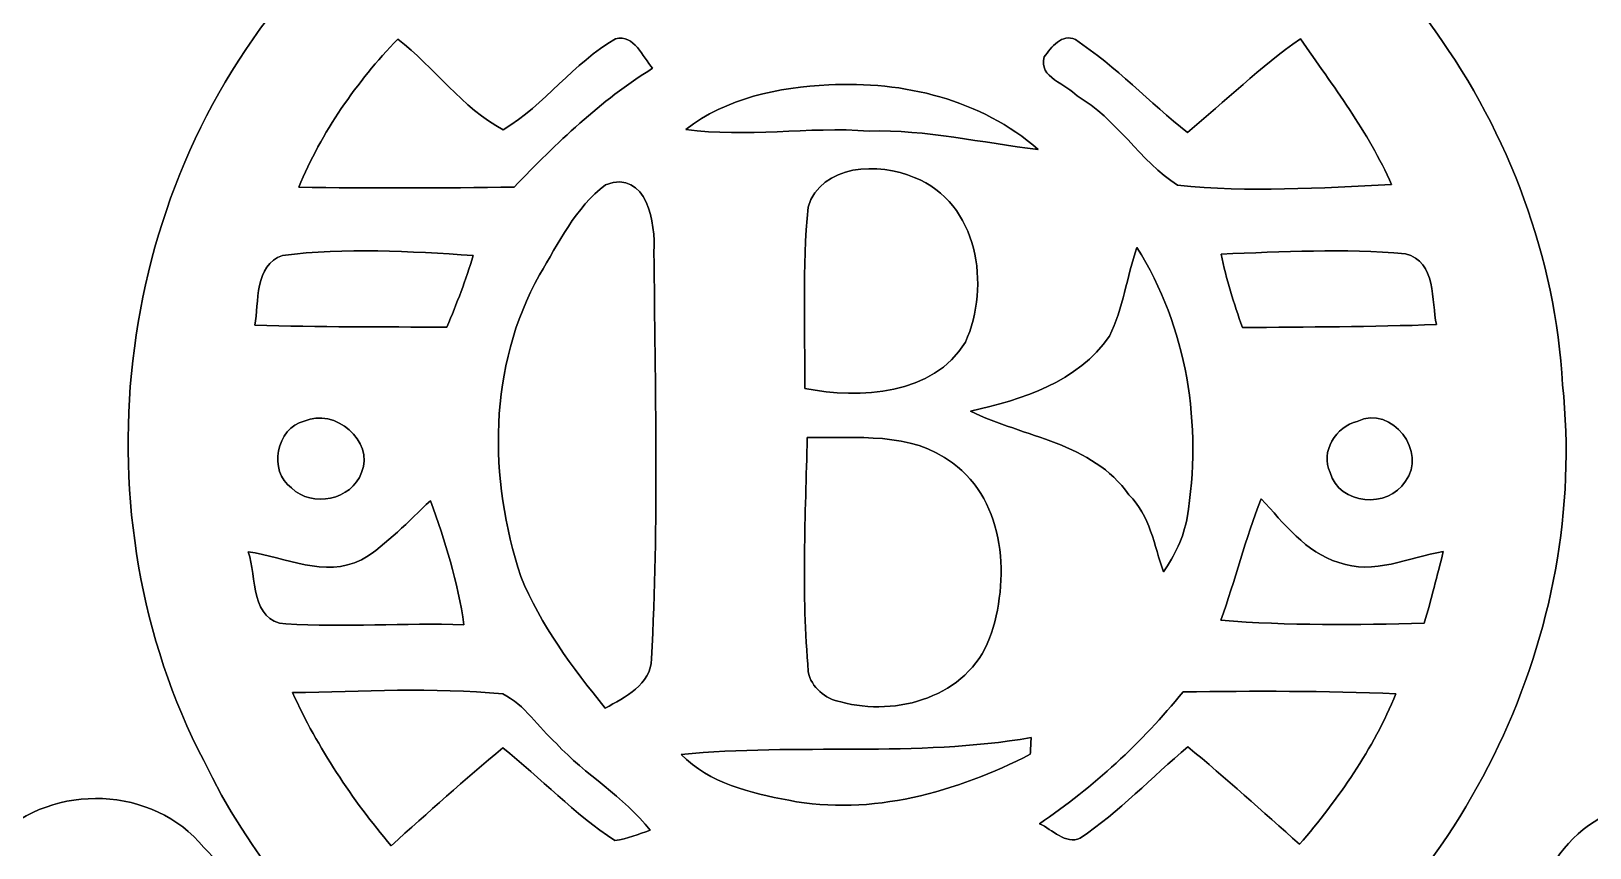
# Model space of a CAD drawing. Header units: centimetres. Extents: x -16.8 to 16.8, y -16.7 to 16.7.
# Drawn here: x -2.41 to 7.09, y 5.09 to 10.08 of the extents above; entities that cross this region are included whole.
import ezdxf

# ---------------------------------------------------------------- set-up
doc = ezdxf.new("R2010")
doc.units = ezdxf.units.CM
doc.header["$MEASUREMENT"] = 0
doc.layers.add('Layer 1', color=7, linetype='Continuous')

msp = doc.modelspace()

# ---------------------------------------------------------------- linework, layer by layer
at = {"layer": 'Layer 1', "color": 7}
for points, knots in [([(-16.77458, 16.66875), (-16.77458, 16.66875), (16.77458, 16.66875), (16.77458, 16.66875), (16.77458, 16.66875), (16.77458, 16.66875), (16.77458, -16.66875), (16.77458, -16.66875), (16.77458, -16.66875), (16.77458, -16.66875), (-16.77458, -16.66875), (-16.77458, -16.66875), (-16.77458, -16.66875), (-16.77458, -16.66875), (-16.77458, 16.66875), (-16.77458, 16.66875), (-16.77458, 16.66875), (-16.77458, 16.66875), (-16.77458, 16.66875), (-16.77458, 16.66875)], [0, 0, 0, 0, 0.1666667, 0.1666667, 0.1666667, 0.1666667, 0.3333333, 0.3333333, 0.3333333, 0.3333333, 0.5, 0.5, 0.5, 0.5, 0.6666667, 0.6666667, 0.6666667, 0.6666667, 1, 1, 1, 1]), ([(1.74484, 13.88286), (1.59702, 13.60699), (1.70603, 13.28208), (1.80693, 13.00833), (1.80693, 13.00833), (1.52682, 12.69294), (1.67464, 12.24315), (1.63689, 11.86286), (1.63689, 11.86286), (1.40864, 11.77008), (1.1684, 11.71222), (0.94051, 11.61909), (0.94051, 11.61909), (0.25753, 11.3538), (-0.34854, 10.90436), (-0.81456, 10.34027), (-0.81456, 10.34027), (-1.91841, 9.06639), (-2.13184, 7.1187), (-1.35819, 5.62681), (-1.35819, 5.62681), (-0.80751, 4.49016), (0.27517, 3.63149), (1.50178, 3.33657), (1.50178, 3.33657), (2.71992, 3.02754), (4.06964, 3.27978), (5.09482, 4.0072), (5.09482, 4.0072), (6.33518, 4.86481), (7.08977, 6.40927), (6.9275, 7.9188), (6.9275, 7.9188), (6.84142, 9.47879), (5.79296, 10.91248), (4.37374, 11.53971), (4.37374, 11.53971), (4.08799, 11.68188), (3.7719, 11.74362), (3.47768, 11.86392), (3.47768, 11.86392), (3.48721, 12.22446), (3.55706, 12.60757), (3.39831, 12.94659), (3.39831, 12.94659), (3.31717, 13.1191), (3.45369, 13.30325), (3.45299, 13.47999), (3.45299, 13.47999), (3.5112, 13.96718), (3.04941, 14.45366), (2.5594, 14.40744), (2.5594, 14.40744), (2.21439, 14.41203), (1.87678, 14.2053), (1.74484, 13.88286), (1.74484, 13.88286), (1.74484, 13.88286), (1.74484, 13.88286), (1.74484, 13.88286)], [0, 0, 0, 0, 0.0625, 0.0625, 0.0625, 0.0625, 0.125, 0.125, 0.125, 0.125, 0.1875, 0.1875, 0.1875, 0.1875, 0.25, 0.25, 0.25, 0.25, 0.3125, 0.3125, 0.3125, 0.3125, 0.375, 0.375, 0.375, 0.375, 0.4375, 0.4375, 0.4375, 0.4375, 0.5, 0.5, 0.5, 0.5, 0.5625, 0.5625, 0.5625, 0.5625, 0.625, 0.625, 0.625, 0.625, 0.6875, 0.6875, 0.6875, 0.6875, 0.75, 0.75, 0.75, 0.75, 0.8125, 0.8125, 0.8125, 0.8125, 0.875, 0.875, 0.875, 0.875, 1, 1, 1, 1]), ([(0.46884, 9.47526), (0.72214, 9.62695), (0.89676, 9.88201), (1.15323, 10.03018), (1.15323, 10.03018), (1.26859, 10.05699), (1.31692, 9.91941), (1.37901, 9.84956), (1.37901, 9.84956), (1.06257, 9.65271), (0.79234, 9.39377), (0.53587, 9.12566), (0.53587, 9.12566), (0.09772, 9.11825), (-0.34043, 9.11754), (-0.77858, 9.12424), (-0.77858, 9.12424), (-0.63994, 9.46115), (-0.42616, 9.76595), (-0.17463, 10.02806), (-0.17463, 10.02806), (0.04939, 9.85732), (0.21696, 9.60614), (0.46884, 9.47526)], [0, 0, 0, 0, 0.1428571, 0.1428571, 0.1428571, 0.1428571, 0.2857143, 0.2857143, 0.2857143, 0.2857143, 0.4285714, 0.4285714, 0.4285714, 0.4285714, 0.5714286, 0.5714286, 0.5714286, 0.5714286, 0.7142857, 0.7142857, 0.7142857, 0.7142857, 1, 1, 1, 1]), ([(3.76767, 9.91905), (3.80788, 9.97761), (3.87703, 10.06546), (3.95711, 10.02453), (3.95711, 10.02453), (4.20476, 9.86049), (4.40831, 9.64106), (4.6415, 9.45797), (4.6415, 9.45797), (4.86939, 9.65024), (5.08494, 9.85802), (5.32906, 10.03018), (5.32906, 10.03018), (5.52732, 9.74302), (5.74287, 9.46115), (5.88539, 9.14047), (5.88539, 9.14047), (5.45112, 9.12036), (5.01332, 9.09179), (4.58047, 9.13589), (4.58047, 9.13589), (4.3494, 9.2837), (4.20934, 9.54405), (3.96699, 9.68093), (3.96699, 9.68093), (3.90842, 9.75113), (3.72639, 9.79382), (3.76767, 9.91905)], [0, 0, 0, 0, 0.125, 0.125, 0.125, 0.125, 0.25, 0.25, 0.25, 0.25, 0.375, 0.375, 0.375, 0.375, 0.5, 0.5, 0.5, 0.5, 0.625, 0.625, 0.625, 0.625, 0.75, 0.75, 0.75, 0.75, 1, 1, 1, 1]), ([(1.58115, 9.47737), (1.82809, 9.66787), (2.14701, 9.73384), (2.45286, 9.74831), (2.45286, 9.74831), (2.90407, 9.77371), (3.38526, 9.65941), (3.72992, 9.3539), (3.72992, 9.3539), (3.38667, 9.39518), (3.04765, 9.47632), (2.69946, 9.46714), (2.69946, 9.46714), (2.32692, 9.49501), (1.95121, 9.42516), (1.58115, 9.47737)], [0, 0, 0, 0, 0.2, 0.2, 0.2, 0.2, 0.4, 0.4, 0.4, 0.4, 0.6, 0.6, 0.6, 0.6, 1, 1, 1, 1]), ([(1.09291, 9.13906), (1.34655, 9.23678), (1.39771, 8.8967), (1.38748, 8.73125), (1.38748, 8.73125), (1.39488, 7.90399), (1.4164, 7.07461), (1.37301, 6.2484), (1.37301, 6.2484), (1.36772, 6.08824), (1.21073, 6.01486), (1.09044, 5.94713), (1.09044, 5.94713), (0.89041, 6.19478), (0.69497, 6.45336), (0.57573, 6.75076), (0.57573, 6.75076), (0.37712, 7.34624), (0.37712, 8.03204), (0.68968, 8.58943), (0.68968, 8.58943), (0.80398, 8.78381), (0.90946, 9.00042), (1.09291, 9.13906)], [0, 0, 0, 0, 0.1428571, 0.1428571, 0.1428571, 0.1428571, 0.2857143, 0.2857143, 0.2857143, 0.2857143, 0.4285714, 0.4285714, 0.4285714, 0.4285714, 0.5714286, 0.5714286, 0.5714286, 0.5714286, 0.7142857, 0.7142857, 0.7142857, 0.7142857, 1, 1, 1, 1]), ([(2.32692, 9.00254), (2.40594, 9.26571), (2.7619, 9.27841), (2.97498, 9.18422), (2.97498, 9.18422), (3.36374, 9.03005), (3.44276, 8.52205), (3.28612, 8.17915), (3.28612, 8.17915), (3.09104, 7.8553), (2.64407, 7.83202), (2.30646, 7.89658), (2.30646, 7.89658), (2.31034, 8.26523), (2.29129, 8.63565), (2.32692, 9.00254)], [0, 0, 0, 0, 0.2, 0.2, 0.2, 0.2, 0.4, 0.4, 0.4, 0.4, 0.6, 0.6, 0.6, 0.6, 1, 1, 1, 1]), ([(-0.87701, 8.70797), (-0.49283, 8.75806), (-0.1016, 8.73266), (0.28434, 8.70832), (0.28434, 8.70832), (0.24236, 8.55874), (0.1845, 8.41481), (0.12488, 8.27158), (0.12488, 8.27158), (-0.26564, 8.27193), (-0.65617, 8.27087), (-1.04599, 8.28252), (-1.04599, 8.28252), (-1.02164, 8.41834), (-1.05057, 8.65293), (-0.87701, 8.70797)], [0, 0, 0, 0, 0.2, 0.2, 0.2, 0.2, 0.4, 0.4, 0.4, 0.4, 0.6, 0.6, 0.6, 0.6, 1, 1, 1, 1]), ([(4.16525, 8.21549), (4.24815, 8.38588), (4.27073, 8.5785), (4.33211, 8.757), (4.33211, 8.757), (4.63797, 8.27229), (4.73393, 7.66974), (4.63762, 7.10882), (4.63762, 7.10882), (4.61892, 6.98782), (4.56071, 6.87881), (4.49439, 6.77757), (4.49439, 6.77757), (4.43689, 6.93984), (4.41254, 7.12152), (4.28378, 7.24711), (4.28378, 7.24711), (4.06047, 7.56885), (3.64419, 7.59742), (3.31717, 7.75829), (3.31717, 7.75829), (3.63185, 7.82884), (3.97228, 7.93574), (4.16525, 8.21549)], [0, 0, 0, 0, 0.1428571, 0.1428571, 0.1428571, 0.1428571, 0.2857143, 0.2857143, 0.2857143, 0.2857143, 0.4285714, 0.4285714, 0.4285714, 0.4285714, 0.5714286, 0.5714286, 0.5714286, 0.5714286, 0.7142857, 0.7142857, 0.7142857, 0.7142857, 1, 1, 1, 1]), ([(4.84681, 8.71679), (5.22041, 8.72949), (5.59611, 8.75312), (5.96935, 8.71714), (5.96935, 8.71714), (6.1595, 8.67551), (6.1274, 8.4261), (6.15879, 8.2864), (6.15879, 8.2864), (5.76404, 8.27299), (5.36963, 8.27158), (4.97522, 8.26841), (4.97522, 8.26841), (4.92407, 8.41551), (4.87609, 8.56368), (4.84681, 8.71679)], [0, 0, 0, 0, 0.2, 0.2, 0.2, 0.2, 0.4, 0.4, 0.4, 0.4, 0.6, 0.6, 0.6, 0.6, 1, 1, 1, 1]), ([(5.67619, 7.69585), (5.88857, 7.80062), (6.10517, 7.50323), (5.96935, 7.33072), (5.96935, 7.33072), (5.86599, 7.16209), (5.56366, 7.18608), (5.51074, 7.3847), (5.51074, 7.3847), (5.4483, 7.51205), (5.54637, 7.66445), (5.67619, 7.69585)], [0, 0, 0, 0, 0.25, 0.25, 0.25, 0.25, 0.5, 0.5, 0.5, 0.5, 1, 1, 1, 1]), ([(-0.74507, 7.69726), (-0.55986, 7.78334), (-0.31362, 7.57449), (-0.39582, 7.3847), (-0.39582, 7.3847), (-0.45367, 7.21642), (-0.69744, 7.16703), (-0.82268, 7.29015), (-0.82268, 7.29015), (-0.96591, 7.38928), (-0.91511, 7.65881), (-0.74507, 7.69726)], [0, 0, 0, 0, 0.25, 0.25, 0.25, 0.25, 0.5, 0.5, 0.5, 0.5, 1, 1, 1, 1]), ([(2.32234, 7.59848), (2.62043, 7.58966), (2.9531, 7.6387), (3.20781, 7.44255), (3.20781, 7.44255), (3.53342, 7.20866), (3.56059, 6.72042), (3.43359, 6.37293), (3.43359, 6.37293), (3.29777, 6.01663), (2.86844, 5.89245), (2.52589, 5.98452), (2.52589, 5.98452), (2.43311, 6.00322), (2.34491, 6.07272), (2.32869, 6.16973), (2.32869, 6.16973), (2.28671, 6.64492), (2.31069, 7.12258), (2.32234, 7.59848)], [0, 0, 0, 0, 0.1666667, 0.1666667, 0.1666667, 0.1666667, 0.3333333, 0.3333333, 0.3333333, 0.3333333, 0.5, 0.5, 0.5, 0.5, 0.6666667, 0.6666667, 0.6666667, 0.6666667, 1, 1, 1, 1]), ([(0.02434, 7.21184), (0.11501, 6.96701), (0.19191, 6.71513), (0.2286, 6.45548), (0.2286, 6.45548), (-0.1337, 6.46853), (-0.49636, 6.43925), (-0.85796, 6.46042), (-0.85796, 6.46042), (-1.0735, 6.47453), (-1.03505, 6.74582), (-1.0862, 6.90139), (-1.0862, 6.90139), (-0.85725, 6.86611), (-0.62265, 6.74123), (-0.39511, 6.85094), (-0.39511, 6.85094), (-0.23707, 6.94796), (-0.11042, 7.08625), (0.02434, 7.21184)], [0, 0, 0, 0, 0.1666667, 0.1666667, 0.1666667, 0.1666667, 0.3333333, 0.3333333, 0.3333333, 0.3333333, 0.5, 0.5, 0.5, 0.5, 0.6666667, 0.6666667, 0.6666667, 0.6666667, 1, 1, 1, 1]), ([(5.08988, 7.22277), (5.23099, 7.07566), (5.35764, 6.89645), (5.56331, 6.83542), (5.56331, 6.83542), (5.77532, 6.7564), (5.99017, 6.86682), (6.20007, 6.9021), (6.20007, 6.9021), (6.16444, 6.75605), (6.12634, 6.6107), (6.08471, 6.46606), (6.08471, 6.46606), (5.67161, 6.45195), (5.25533, 6.45125), (4.84364, 6.48264), (4.84364, 6.48264), (4.93183, 6.72747), (4.99286, 6.98112), (5.08988, 7.22277)], [0, 0, 0, 0, 0.1666667, 0.1666667, 0.1666667, 0.1666667, 0.3333333, 0.3333333, 0.3333333, 0.3333333, 0.5, 0.5, 0.5, 0.5, 0.6666667, 0.6666667, 0.6666667, 0.6666667, 1, 1, 1, 1]), ([(-0.81668, 6.04202), (-0.39017, 6.04802), (0.03951, 6.07519), (0.46496, 6.03391), (0.46496, 6.03391), (0.60149, 5.969), (0.68086, 5.82824), (0.79304, 5.73087), (0.79304, 5.73087), (0.96837, 5.53896), (1.20333, 5.40914), (1.36454, 5.20241), (1.36454, 5.20241), (1.29399, 5.17843), (1.22449, 5.14809), (1.1497, 5.14032), (1.1497, 5.14032), (0.90029, 5.30049), (0.6985, 5.52132), (0.46637, 5.70442), (0.46637, 5.70442), (0.23389, 5.5118), (0.00917, 5.31036), (-0.21484, 5.10752), (-0.21484, 5.10752), (-0.45473, 5.3915), (-0.66216, 5.70371), (-0.81668, 6.04202)], [0, 0, 0, 0, 0.125, 0.125, 0.125, 0.125, 0.25, 0.25, 0.25, 0.25, 0.375, 0.375, 0.375, 0.375, 0.5, 0.5, 0.5, 0.5, 0.625, 0.625, 0.625, 0.625, 0.75, 0.75, 0.75, 0.75, 1, 1, 1, 1]), ([(4.61363, 6.04591), (5.04613, 6.0519), (5.47899, 6.05331), (5.91185, 6.03497), (5.91185, 6.03497), (5.77215, 5.6963), (5.5626, 5.39291), (5.32377, 5.11669), (5.32377, 5.11669), (5.09834, 5.31707), (4.87468, 5.51921), (4.64256, 5.71147), (4.64256, 5.71147), (4.42348, 5.52556), (4.22381, 5.31566), (3.98604, 5.15302), (3.98604, 5.15302), (3.89608, 5.11316), (3.81564, 5.207), (3.73874, 5.24192), (3.73874, 5.24192), (4.06788, 5.46559), (4.36245, 5.73687), (4.61363, 6.04591)], [0, 0, 0, 0, 0.1428571, 0.1428571, 0.1428571, 0.1428571, 0.2857143, 0.2857143, 0.2857143, 0.2857143, 0.4285714, 0.4285714, 0.4285714, 0.4285714, 0.5714286, 0.5714286, 0.5714286, 0.5714286, 0.7142857, 0.7142857, 0.7142857, 0.7142857, 1, 1, 1, 1]), ([(1.55363, 5.66455), (2.26307, 5.73476), (2.98203, 5.64515), (3.68723, 5.76756), (3.68723, 5.76756), (3.68582, 5.74216), (3.68335, 5.69172), (3.68229, 5.66632), (3.68229, 5.66632), (3.23321, 5.4356), (2.71463, 5.28708), (2.20909, 5.3848), (2.20909, 5.3848), (1.97661, 5.43031), (1.72579, 5.48852), (1.55363, 5.66455)], [0, 0, 0, 0, 0.2, 0.2, 0.2, 0.2, 0.4, 0.4, 0.4, 0.4, 0.6, 0.6, 0.6, 0.6, 1, 1, 1, 1]), ([(6.86647, 4.98898), (6.63257, 4.69688), (6.72147, 4.29295), (6.85835, 3.97651), (6.85835, 3.97651), (6.79344, 3.89996), (6.69114, 3.83364), (6.68902, 3.72322), (6.68902, 3.72322), (6.6742, 3.42759), (6.68126, 3.13126), (6.68302, 2.83492), (6.68302, 2.83492), (6.06178, 2.65994), (5.44901, 2.419), (4.94171, 2.00907), (4.94171, 2.00907), (4.34552, 1.57198), (3.90031, 0.95709), (3.5874, 0.29281), (3.5874, 0.29281), (3.02719, -0.9585), (3.12385, -2.4765), (3.82905, -3.65019), (3.82905, -3.65019), (4.20441, -4.32012), (4.78966, -4.85528), (5.44865, -5.24016), (5.44865, -5.24016), (6.68232, -5.96265), (8.27793, -5.98946), (9.55357, -5.35623), (9.55357, -5.35623), (10.95657, -4.69159), (11.91154, -3.2191), (12.00714, -1.67605), (12.00714, -1.67605), (12.01667, -1.02694), (11.91436, -0.37006), (11.66283, 0.23072), (11.66283, 0.23072), (11.29065, 1.13559), (10.59004, 1.88913), (9.74161, 2.3682), (9.74161, 2.3682), (9.37189, 2.58445), (8.95526, 2.69134), (8.56086, 2.84903), (8.56086, 2.84903), (8.50265, 3.14889), (8.59084, 3.46393), (8.51888, 3.76343), (8.51888, 3.76343), (8.49101, 3.85763), (8.40705, 3.93347), (8.40317, 4.03296), (8.40317, 4.03296), (8.44726, 4.25626), (8.55768, 4.47851), (8.48572, 4.71064), (8.48572, 4.71064), (8.44268, 4.96923), (8.25147, 5.18936), (8.01758, 5.29872), (8.01758, 5.29872), (7.63235, 5.51568), (7.08872, 5.37492), (6.86647, 4.98898), (6.86647, 4.98898), (6.86647, 4.98898), (6.86647, 4.98898), (6.86647, 4.98898)], [0, 0, 0, 0, 0.0526316, 0.0526316, 0.0526316, 0.0526316, 0.1052632, 0.1052632, 0.1052632, 0.1052632, 0.1578947, 0.1578947, 0.1578947, 0.1578947, 0.2105263, 0.2105263, 0.2105263, 0.2105263, 0.2631579, 0.2631579, 0.2631579, 0.2631579, 0.3157895, 0.3157895, 0.3157895, 0.3157895, 0.3684211, 0.3684211, 0.3684211, 0.3684211, 0.4210526, 0.4210526, 0.4210526, 0.4210526, 0.4736842, 0.4736842, 0.4736842, 0.4736842, 0.5263158, 0.5263158, 0.5263158, 0.5263158, 0.5789474, 0.5789474, 0.5789474, 0.5789474, 0.6315789, 0.6315789, 0.6315789, 0.6315789, 0.6842105, 0.6842105, 0.6842105, 0.6842105, 0.7368421, 0.7368421, 0.7368421, 0.7368421, 0.7894737, 0.7894737, 0.7894737, 0.7894737, 0.8421053, 0.8421053, 0.8421053, 0.8421053, 0.8947368, 0.8947368, 0.8947368, 0.8947368, 1, 1, 1, 1]), ([(-2.61973, 5.15902), (-2.97921, 4.88174), (-2.96228, 4.36139), (-2.77813, 3.98392), (-2.77813, 3.98392), (-2.84127, 3.90454), (-2.92735, 3.82834), (-2.93829, 3.72145), (-2.93829, 3.72145), (-2.95593, 3.42794), (-2.94993, 3.13337), (-2.95099, 2.8388), (-2.95099, 2.8388), (-3.46463, 2.64054), (-4.0132, 2.50331), (-4.46193, 2.16853), (-4.46193, 2.16853), (-5.80672, 1.29858), (-6.59271, -0.36583), (-6.37293, -1.95827), (-6.37293, -1.95827), (-6.20995, -3.6516), (-4.92478, -5.14879), (-3.30094, -5.62645), (-3.30094, -5.62645), (-1.99813, -6.01804), (-0.50588, -5.78414), (0.58455, -4.96041), (0.58455, -4.96041), (1.76459, -4.11445), (2.46909, -2.63243), (2.34597, -1.18075), (2.34597, -1.18075), (2.28212, 0.5274), (1.06292, 2.11949), (-0.5588, 2.64971), (-0.5588, 2.64971), (-0.74718, 2.71216), (-0.93698, 2.77213), (-1.11337, 2.86456), (-1.11337, 2.86456), (-1.14441, 3.23638), (-0.97508, 3.66712), (-1.23931, 3.98498), (-1.23931, 3.98498), (-1.13383, 4.34975), (-1.05339, 4.8073), (-1.35749, 5.09799), (-1.35749, 5.09799), (-1.66652, 5.47335), (-2.27224, 5.49451), (-2.61973, 5.15902), (-2.61973, 5.15902), (-2.61973, 5.15902), (-2.61973, 5.15902), (-2.61973, 5.15902)], [0, 0, 0, 0, 0.0666667, 0.0666667, 0.0666667, 0.0666667, 0.1333333, 0.1333333, 0.1333333, 0.1333333, 0.2, 0.2, 0.2, 0.2, 0.2666667, 0.2666667, 0.2666667, 0.2666667, 0.3333333, 0.3333333, 0.3333333, 0.3333333, 0.4, 0.4, 0.4, 0.4, 0.4666667, 0.4666667, 0.4666667, 0.4666667, 0.5333333, 0.5333333, 0.5333333, 0.5333333, 0.6, 0.6, 0.6, 0.6, 0.6666667, 0.6666667, 0.6666667, 0.6666667, 0.7333333, 0.7333333, 0.7333333, 0.7333333, 0.8, 0.8, 0.8, 0.8, 0.8666667, 0.8666667, 0.8666667, 0.8666667, 1, 1, 1, 1])]:
    msp.add_open_spline(points, degree=3, knots=knots, dxfattribs=at)
at = {"layer": 'Layer 1', "color": 250}
for points, knots in [([(1.74484, 13.88286), (1.87678, 14.2053), (2.21439, 14.41203), (2.5594, 14.40744), (2.5594, 14.40744), (3.04941, 14.45366), (3.5112, 13.96718), (3.45299, 13.47999), (3.45299, 13.47999), (3.45369, 13.30325), (3.31717, 13.1191), (3.39831, 12.94659), (3.39831, 12.94659), (3.55706, 12.60757), (3.48721, 12.22446), (3.47768, 11.86392), (3.47768, 11.86392), (3.7719, 11.74362), (4.08799, 11.68188), (4.37374, 11.53971), (4.37374, 11.53971), (5.79296, 10.91248), (6.84142, 9.47879), (6.9275, 7.9188), (6.9275, 7.9188), (7.08977, 6.40927), (6.33518, 4.86481), (5.09482, 4.0072), (5.09482, 4.0072), (4.06964, 3.27978), (2.71992, 3.02754), (1.50178, 3.33657), (1.50178, 3.33657), (0.27517, 3.63149), (-0.80751, 4.49016), (-1.35819, 5.62681), (-1.35819, 5.62681), (-2.13184, 7.1187), (-1.91841, 9.06639), (-0.81456, 10.34027), (-0.81456, 10.34027), (-0.34854, 10.90436), (0.25753, 11.3538), (0.94051, 11.61909), (0.94051, 11.61909), (1.1684, 11.71222), (1.40864, 11.77008), (1.63689, 11.86286), (1.63689, 11.86286), (1.67464, 12.24315), (1.52682, 12.69294), (1.80693, 13.00833), (1.80693, 13.00833), (1.70603, 13.28208), (1.59702, 13.60699), (1.74484, 13.88286), (1.74484, 13.88286), (1.74484, 13.88286), (1.74484, 13.88286), (1.74484, 13.88286)], [0, 0, 0, 0, 0.0625, 0.0625, 0.0625, 0.0625, 0.125, 0.125, 0.125, 0.125, 0.1875, 0.1875, 0.1875, 0.1875, 0.25, 0.25, 0.25, 0.25, 0.3125, 0.3125, 0.3125, 0.3125, 0.375, 0.375, 0.375, 0.375, 0.4375, 0.4375, 0.4375, 0.4375, 0.5, 0.5, 0.5, 0.5, 0.5625, 0.5625, 0.5625, 0.5625, 0.625, 0.625, 0.625, 0.625, 0.6875, 0.6875, 0.6875, 0.6875, 0.75, 0.75, 0.75, 0.75, 0.8125, 0.8125, 0.8125, 0.8125, 0.875, 0.875, 0.875, 0.875, 1, 1, 1, 1]), ([(0.46884, 9.47526), (0.21696, 9.60614), (0.04939, 9.85732), (-0.17463, 10.02806), (-0.17463, 10.02806), (-0.42616, 9.76595), (-0.63994, 9.46115), (-0.77858, 9.12424), (-0.77858, 9.12424), (-0.34043, 9.11754), (0.09772, 9.11825), (0.53587, 9.12566), (0.53587, 9.12566), (0.79234, 9.39377), (1.06257, 9.65271), (1.37901, 9.84956), (1.37901, 9.84956), (1.31692, 9.91941), (1.26859, 10.05699), (1.15323, 10.03018), (1.15323, 10.03018), (0.89676, 9.88201), (0.72214, 9.62695), (0.46884, 9.47526), (0.46884, 9.47526), (0.46884, 9.47526), (0.46884, 9.47526), (0.46884, 9.47526)], [0, 0, 0, 0, 0.125, 0.125, 0.125, 0.125, 0.25, 0.25, 0.25, 0.25, 0.375, 0.375, 0.375, 0.375, 0.5, 0.5, 0.5, 0.5, 0.625, 0.625, 0.625, 0.625, 0.75, 0.75, 0.75, 0.75, 1, 1, 1, 1]), ([(3.76767, 9.91905), (3.72639, 9.79382), (3.90842, 9.75113), (3.96699, 9.68093), (3.96699, 9.68093), (4.20934, 9.54405), (4.3494, 9.2837), (4.58047, 9.13589), (4.58047, 9.13589), (5.01332, 9.09179), (5.45112, 9.12036), (5.88539, 9.14047), (5.88539, 9.14047), (5.74287, 9.46115), (5.52732, 9.74302), (5.32906, 10.03018), (5.32906, 10.03018), (5.08494, 9.85802), (4.86939, 9.65024), (4.6415, 9.45797), (4.6415, 9.45797), (4.40831, 9.64106), (4.20476, 9.86049), (3.95711, 10.02453), (3.95711, 10.02453), (3.87703, 10.06546), (3.80788, 9.97761), (3.76767, 9.91905), (3.76767, 9.91905), (3.76767, 9.91905), (3.76767, 9.91905), (3.76767, 9.91905)], [0, 0, 0, 0, 0.1111111, 0.1111111, 0.1111111, 0.1111111, 0.2222222, 0.2222222, 0.2222222, 0.2222222, 0.3333333, 0.3333333, 0.3333333, 0.3333333, 0.4444444, 0.4444444, 0.4444444, 0.4444444, 0.5555556, 0.5555556, 0.5555556, 0.5555556, 0.6666667, 0.6666667, 0.6666667, 0.6666667, 0.7777778, 0.7777778, 0.7777778, 0.7777778, 1, 1, 1, 1]), ([(1.58115, 9.47737), (1.95121, 9.42516), (2.32692, 9.49501), (2.69946, 9.46714), (2.69946, 9.46714), (3.04765, 9.47632), (3.38667, 9.39518), (3.72992, 9.3539), (3.72992, 9.3539), (3.38526, 9.65941), (2.90407, 9.77371), (2.45286, 9.74831), (2.45286, 9.74831), (2.14701, 9.73384), (1.82809, 9.66787), (1.58115, 9.47737), (1.58115, 9.47737), (1.58115, 9.47737), (1.58115, 9.47737), (1.58115, 9.47737)], [0, 0, 0, 0, 0.1666667, 0.1666667, 0.1666667, 0.1666667, 0.3333333, 0.3333333, 0.3333333, 0.3333333, 0.5, 0.5, 0.5, 0.5, 0.6666667, 0.6666667, 0.6666667, 0.6666667, 1, 1, 1, 1]), ([(1.09291, 9.13906), (0.90946, 9.00042), (0.80398, 8.78381), (0.68968, 8.58943), (0.68968, 8.58943), (0.37712, 8.03204), (0.37712, 7.34624), (0.57573, 6.75076), (0.57573, 6.75076), (0.69497, 6.45336), (0.89041, 6.19478), (1.09044, 5.94713), (1.09044, 5.94713), (1.21073, 6.01486), (1.36772, 6.08824), (1.37301, 6.2484), (1.37301, 6.2484), (1.4164, 7.07461), (1.39488, 7.90399), (1.38748, 8.73125), (1.38748, 8.73125), (1.39771, 8.8967), (1.34655, 9.23678), (1.09291, 9.13906), (1.09291, 9.13906), (1.09291, 9.13906), (1.09291, 9.13906), (1.09291, 9.13906)], [0, 0, 0, 0, 0.125, 0.125, 0.125, 0.125, 0.25, 0.25, 0.25, 0.25, 0.375, 0.375, 0.375, 0.375, 0.5, 0.5, 0.5, 0.5, 0.625, 0.625, 0.625, 0.625, 0.75, 0.75, 0.75, 0.75, 1, 1, 1, 1]), ([(2.32692, 9.00254), (2.29129, 8.63565), (2.31034, 8.26523), (2.30646, 7.89658), (2.30646, 7.89658), (2.64407, 7.83202), (3.09104, 7.8553), (3.28612, 8.17915), (3.28612, 8.17915), (3.44276, 8.52205), (3.36374, 9.03005), (2.97498, 9.18422), (2.97498, 9.18422), (2.7619, 9.27841), (2.40594, 9.26571), (2.32692, 9.00254), (2.32692, 9.00254), (2.32692, 9.00254), (2.32692, 9.00254), (2.32692, 9.00254)], [0, 0, 0, 0, 0.1666667, 0.1666667, 0.1666667, 0.1666667, 0.3333333, 0.3333333, 0.3333333, 0.3333333, 0.5, 0.5, 0.5, 0.5, 0.6666667, 0.6666667, 0.6666667, 0.6666667, 1, 1, 1, 1]), ([(-0.87701, 8.70797), (-1.05057, 8.65293), (-1.02164, 8.41834), (-1.04599, 8.28252), (-1.04599, 8.28252), (-0.65617, 8.27087), (-0.26564, 8.27193), (0.12488, 8.27158), (0.12488, 8.27158), (0.1845, 8.41481), (0.24236, 8.55874), (0.28434, 8.70832), (0.28434, 8.70832), (-0.1016, 8.73266), (-0.49283, 8.75806), (-0.87701, 8.70797), (-0.87701, 8.70797), (-0.87701, 8.70797), (-0.87701, 8.70797), (-0.87701, 8.70797)], [0, 0, 0, 0, 0.1666667, 0.1666667, 0.1666667, 0.1666667, 0.3333333, 0.3333333, 0.3333333, 0.3333333, 0.5, 0.5, 0.5, 0.5, 0.6666667, 0.6666667, 0.6666667, 0.6666667, 1, 1, 1, 1]), ([(4.16525, 8.21549), (3.97228, 7.93574), (3.63185, 7.82884), (3.31717, 7.75829), (3.31717, 7.75829), (3.64419, 7.59742), (4.06047, 7.56885), (4.28378, 7.24711), (4.28378, 7.24711), (4.41254, 7.12152), (4.43689, 6.93984), (4.49439, 6.77757), (4.49439, 6.77757), (4.56071, 6.87881), (4.61892, 6.98782), (4.63762, 7.10882), (4.63762, 7.10882), (4.73393, 7.66974), (4.63797, 8.27229), (4.33211, 8.757), (4.33211, 8.757), (4.27073, 8.5785), (4.24815, 8.38588), (4.16525, 8.21549), (4.16525, 8.21549), (4.16525, 8.21549), (4.16525, 8.21549), (4.16525, 8.21549)], [0, 0, 0, 0, 0.125, 0.125, 0.125, 0.125, 0.25, 0.25, 0.25, 0.25, 0.375, 0.375, 0.375, 0.375, 0.5, 0.5, 0.5, 0.5, 0.625, 0.625, 0.625, 0.625, 0.75, 0.75, 0.75, 0.75, 1, 1, 1, 1]), ([(4.84681, 8.71679), (4.87609, 8.56368), (4.92407, 8.41551), (4.97522, 8.26841), (4.97522, 8.26841), (5.36963, 8.27158), (5.76404, 8.27299), (6.15879, 8.2864), (6.15879, 8.2864), (6.1274, 8.4261), (6.1595, 8.67551), (5.96935, 8.71714), (5.96935, 8.71714), (5.59611, 8.75312), (5.22041, 8.72949), (4.84681, 8.71679), (4.84681, 8.71679), (4.84681, 8.71679), (4.84681, 8.71679), (4.84681, 8.71679)], [0, 0, 0, 0, 0.1666667, 0.1666667, 0.1666667, 0.1666667, 0.3333333, 0.3333333, 0.3333333, 0.3333333, 0.5, 0.5, 0.5, 0.5, 0.6666667, 0.6666667, 0.6666667, 0.6666667, 1, 1, 1, 1]), ([(5.67619, 7.69585), (5.54637, 7.66445), (5.4483, 7.51205), (5.51074, 7.3847), (5.51074, 7.3847), (5.56366, 7.18608), (5.86599, 7.16209), (5.96935, 7.33072), (5.96935, 7.33072), (6.10517, 7.50323), (5.88857, 7.80062), (5.67619, 7.69585), (5.67619, 7.69585), (5.67619, 7.69585), (5.67619, 7.69585), (5.67619, 7.69585)], [0, 0, 0, 0, 0.2, 0.2, 0.2, 0.2, 0.4, 0.4, 0.4, 0.4, 0.6, 0.6, 0.6, 0.6, 1, 1, 1, 1]), ([(-0.74507, 7.69726), (-0.91511, 7.65881), (-0.96591, 7.38928), (-0.82268, 7.29015), (-0.82268, 7.29015), (-0.69744, 7.16703), (-0.45367, 7.21642), (-0.39582, 7.3847), (-0.39582, 7.3847), (-0.31362, 7.57449), (-0.55986, 7.78334), (-0.74507, 7.69726), (-0.74507, 7.69726), (-0.74507, 7.69726), (-0.74507, 7.69726), (-0.74507, 7.69726)], [0, 0, 0, 0, 0.2, 0.2, 0.2, 0.2, 0.4, 0.4, 0.4, 0.4, 0.6, 0.6, 0.6, 0.6, 1, 1, 1, 1]), ([(2.32234, 7.59848), (2.31069, 7.12258), (2.28671, 6.64492), (2.32869, 6.16973), (2.32869, 6.16973), (2.34491, 6.07272), (2.43311, 6.00322), (2.52589, 5.98452), (2.52589, 5.98452), (2.86844, 5.89245), (3.29777, 6.01663), (3.43359, 6.37293), (3.43359, 6.37293), (3.56059, 6.72042), (3.53342, 7.20866), (3.20781, 7.44255), (3.20781, 7.44255), (2.9531, 7.6387), (2.62043, 7.58966), (2.32234, 7.59848), (2.32234, 7.59848), (2.32234, 7.59848), (2.32234, 7.59848), (2.32234, 7.59848)], [0, 0, 0, 0, 0.1428571, 0.1428571, 0.1428571, 0.1428571, 0.2857143, 0.2857143, 0.2857143, 0.2857143, 0.4285714, 0.4285714, 0.4285714, 0.4285714, 0.5714286, 0.5714286, 0.5714286, 0.5714286, 0.7142857, 0.7142857, 0.7142857, 0.7142857, 1, 1, 1, 1]), ([(0.02434, 7.21184), (-0.11042, 7.08625), (-0.23707, 6.94796), (-0.39511, 6.85094), (-0.39511, 6.85094), (-0.62265, 6.74123), (-0.85725, 6.86611), (-1.0862, 6.90139), (-1.0862, 6.90139), (-1.03505, 6.74582), (-1.0735, 6.47453), (-0.85796, 6.46042), (-0.85796, 6.46042), (-0.49636, 6.43925), (-0.1337, 6.46853), (0.2286, 6.45548), (0.2286, 6.45548), (0.19191, 6.71513), (0.11501, 6.96701), (0.02434, 7.21184), (0.02434, 7.21184), (0.02434, 7.21184), (0.02434, 7.21184), (0.02434, 7.21184)], [0, 0, 0, 0, 0.1428571, 0.1428571, 0.1428571, 0.1428571, 0.2857143, 0.2857143, 0.2857143, 0.2857143, 0.4285714, 0.4285714, 0.4285714, 0.4285714, 0.5714286, 0.5714286, 0.5714286, 0.5714286, 0.7142857, 0.7142857, 0.7142857, 0.7142857, 1, 1, 1, 1]), ([(5.08988, 7.22277), (4.99286, 6.98112), (4.93183, 6.72747), (4.84364, 6.48264), (4.84364, 6.48264), (5.25533, 6.45125), (5.67161, 6.45195), (6.08471, 6.46606), (6.08471, 6.46606), (6.12634, 6.6107), (6.16444, 6.75605), (6.20007, 6.9021), (6.20007, 6.9021), (5.99017, 6.86682), (5.77532, 6.7564), (5.56331, 6.83542), (5.56331, 6.83542), (5.35764, 6.89645), (5.23099, 7.07566), (5.08988, 7.22277), (5.08988, 7.22277), (5.08988, 7.22277), (5.08988, 7.22277), (5.08988, 7.22277)], [0, 0, 0, 0, 0.1428571, 0.1428571, 0.1428571, 0.1428571, 0.2857143, 0.2857143, 0.2857143, 0.2857143, 0.4285714, 0.4285714, 0.4285714, 0.4285714, 0.5714286, 0.5714286, 0.5714286, 0.5714286, 0.7142857, 0.7142857, 0.7142857, 0.7142857, 1, 1, 1, 1]), ([(-0.81668, 6.04202), (-0.66216, 5.70371), (-0.45473, 5.3915), (-0.21484, 5.10752), (-0.21484, 5.10752), (0.00917, 5.31036), (0.23389, 5.5118), (0.46637, 5.70442), (0.46637, 5.70442), (0.6985, 5.52132), (0.90029, 5.30049), (1.1497, 5.14032), (1.1497, 5.14032), (1.22449, 5.14809), (1.29399, 5.17843), (1.36454, 5.20241), (1.36454, 5.20241), (1.20333, 5.40914), (0.96837, 5.53896), (0.79304, 5.73087), (0.79304, 5.73087), (0.68086, 5.82824), (0.60149, 5.969), (0.46496, 6.03391), (0.46496, 6.03391), (0.03951, 6.07519), (-0.39017, 6.04802), (-0.81668, 6.04202), (-0.81668, 6.04202), (-0.81668, 6.04202), (-0.81668, 6.04202), (-0.81668, 6.04202)], [0, 0, 0, 0, 0.1111111, 0.1111111, 0.1111111, 0.1111111, 0.2222222, 0.2222222, 0.2222222, 0.2222222, 0.3333333, 0.3333333, 0.3333333, 0.3333333, 0.4444444, 0.4444444, 0.4444444, 0.4444444, 0.5555556, 0.5555556, 0.5555556, 0.5555556, 0.6666667, 0.6666667, 0.6666667, 0.6666667, 0.7777778, 0.7777778, 0.7777778, 0.7777778, 1, 1, 1, 1]), ([(4.61363, 6.04591), (4.36245, 5.73687), (4.06788, 5.46559), (3.73874, 5.24192), (3.73874, 5.24192), (3.81564, 5.207), (3.89608, 5.11316), (3.98604, 5.15302), (3.98604, 5.15302), (4.22381, 5.31566), (4.42348, 5.52556), (4.64256, 5.71147), (4.64256, 5.71147), (4.87468, 5.51921), (5.09834, 5.31707), (5.32377, 5.11669), (5.32377, 5.11669), (5.5626, 5.39291), (5.77215, 5.6963), (5.91185, 6.03497), (5.91185, 6.03497), (5.47899, 6.05331), (5.04613, 6.0519), (4.61363, 6.04591), (4.61363, 6.04591), (4.61363, 6.04591), (4.61363, 6.04591), (4.61363, 6.04591)], [0, 0, 0, 0, 0.125, 0.125, 0.125, 0.125, 0.25, 0.25, 0.25, 0.25, 0.375, 0.375, 0.375, 0.375, 0.5, 0.5, 0.5, 0.5, 0.625, 0.625, 0.625, 0.625, 0.75, 0.75, 0.75, 0.75, 1, 1, 1, 1]), ([(1.55363, 5.66455), (1.72579, 5.48852), (1.97661, 5.43031), (2.20909, 5.3848), (2.20909, 5.3848), (2.71463, 5.28708), (3.23321, 5.4356), (3.68229, 5.66632), (3.68229, 5.66632), (3.68335, 5.69172), (3.68582, 5.74216), (3.68723, 5.76756), (3.68723, 5.76756), (2.98203, 5.64515), (2.26307, 5.73476), (1.55363, 5.66455), (1.55363, 5.66455), (1.55363, 5.66455), (1.55363, 5.66455), (1.55363, 5.66455)], [0, 0, 0, 0, 0.1666667, 0.1666667, 0.1666667, 0.1666667, 0.3333333, 0.3333333, 0.3333333, 0.3333333, 0.5, 0.5, 0.5, 0.5, 0.6666667, 0.6666667, 0.6666667, 0.6666667, 1, 1, 1, 1]), ([(6.86647, 4.98898), (7.08872, 5.37492), (7.63235, 5.51568), (8.01758, 5.29872), (8.01758, 5.29872), (8.25147, 5.18936), (8.44268, 4.96923), (8.48572, 4.71064), (8.48572, 4.71064), (8.55768, 4.47851), (8.44726, 4.25626), (8.40317, 4.03296), (8.40317, 4.03296), (8.40705, 3.93347), (8.49101, 3.85763), (8.51888, 3.76343), (8.51888, 3.76343), (8.59084, 3.46393), (8.50265, 3.14889), (8.56086, 2.84903), (8.56086, 2.84903), (8.95526, 2.69134), (9.37189, 2.58445), (9.74161, 2.3682), (9.74161, 2.3682), (10.59004, 1.88913), (11.29065, 1.13559), (11.66283, 0.23072), (11.66283, 0.23072), (11.91436, -0.37006), (12.01667, -1.02694), (12.00714, -1.67605), (12.00714, -1.67605), (11.91154, -3.2191), (10.95657, -4.69159), (9.55357, -5.35623), (9.55357, -5.35623), (8.27793, -5.98946), (6.68232, -5.96265), (5.44865, -5.24016), (5.44865, -5.24016), (4.78966, -4.85528), (4.20441, -4.32012), (3.82905, -3.65019), (3.82905, -3.65019), (3.12385, -2.4765), (3.02719, -0.9585), (3.5874, 0.29281), (3.5874, 0.29281), (3.90031, 0.95709), (4.34552, 1.57198), (4.94171, 2.00907), (4.94171, 2.00907), (5.44901, 2.419), (6.06178, 2.65994), (6.68302, 2.83492), (6.68302, 2.83492), (6.68126, 3.13126), (6.6742, 3.42759), (6.68902, 3.72322), (6.68902, 3.72322), (6.69114, 3.83364), (6.79344, 3.89996), (6.85835, 3.97651), (6.85835, 3.97651), (6.72147, 4.29295), (6.63257, 4.69688), (6.86647, 4.98898), (6.86647, 4.98898), (6.86647, 4.98898), (6.86647, 4.98898), (6.86647, 4.98898)], [0, 0, 0, 0, 0.0526316, 0.0526316, 0.0526316, 0.0526316, 0.1052632, 0.1052632, 0.1052632, 0.1052632, 0.1578947, 0.1578947, 0.1578947, 0.1578947, 0.2105263, 0.2105263, 0.2105263, 0.2105263, 0.2631579, 0.2631579, 0.2631579, 0.2631579, 0.3157895, 0.3157895, 0.3157895, 0.3157895, 0.3684211, 0.3684211, 0.3684211, 0.3684211, 0.4210526, 0.4210526, 0.4210526, 0.4210526, 0.4736842, 0.4736842, 0.4736842, 0.4736842, 0.5263158, 0.5263158, 0.5263158, 0.5263158, 0.5789474, 0.5789474, 0.5789474, 0.5789474, 0.6315789, 0.6315789, 0.6315789, 0.6315789, 0.6842105, 0.6842105, 0.6842105, 0.6842105, 0.7368421, 0.7368421, 0.7368421, 0.7368421, 0.7894737, 0.7894737, 0.7894737, 0.7894737, 0.8421053, 0.8421053, 0.8421053, 0.8421053, 0.8947368, 0.8947368, 0.8947368, 0.8947368, 1, 1, 1, 1]), ([(-2.61973, 5.15902), (-2.27224, 5.49451), (-1.66652, 5.47335), (-1.35749, 5.09799), (-1.35749, 5.09799), (-1.05339, 4.8073), (-1.13383, 4.34975), (-1.23931, 3.98498), (-1.23931, 3.98498), (-0.97508, 3.66712), (-1.14441, 3.23638), (-1.11337, 2.86456), (-1.11337, 2.86456), (-0.93698, 2.77213), (-0.74718, 2.71216), (-0.5588, 2.64971), (-0.5588, 2.64971), (1.06292, 2.11949), (2.28212, 0.5274), (2.34597, -1.18075), (2.34597, -1.18075), (2.46909, -2.63243), (1.76459, -4.11445), (0.58455, -4.96041), (0.58455, -4.96041), (-0.50588, -5.78414), (-1.99813, -6.01804), (-3.30094, -5.62645), (-3.30094, -5.62645), (-4.92478, -5.14879), (-6.20995, -3.6516), (-6.37293, -1.95827), (-6.37293, -1.95827), (-6.59271, -0.36583), (-5.80672, 1.29858), (-4.46193, 2.16853), (-4.46193, 2.16853), (-4.0132, 2.50331), (-3.46463, 2.64054), (-2.95099, 2.8388), (-2.95099, 2.8388), (-2.94993, 3.13337), (-2.95593, 3.42794), (-2.93829, 3.72145), (-2.93829, 3.72145), (-2.92735, 3.82834), (-2.84127, 3.90454), (-2.77813, 3.98392), (-2.77813, 3.98392), (-2.96228, 4.36139), (-2.97921, 4.88174), (-2.61973, 5.15902), (-2.61973, 5.15902), (-2.61973, 5.15902), (-2.61973, 5.15902), (-2.61973, 5.15902)], [0, 0, 0, 0, 0.0666667, 0.0666667, 0.0666667, 0.0666667, 0.1333333, 0.1333333, 0.1333333, 0.1333333, 0.2, 0.2, 0.2, 0.2, 0.2666667, 0.2666667, 0.2666667, 0.2666667, 0.3333333, 0.3333333, 0.3333333, 0.3333333, 0.4, 0.4, 0.4, 0.4, 0.4666667, 0.4666667, 0.4666667, 0.4666667, 0.5333333, 0.5333333, 0.5333333, 0.5333333, 0.6, 0.6, 0.6, 0.6, 0.6666667, 0.6666667, 0.6666667, 0.6666667, 0.7333333, 0.7333333, 0.7333333, 0.7333333, 0.8, 0.8, 0.8, 0.8, 0.8666667, 0.8666667, 0.8666667, 0.8666667, 1, 1, 1, 1])]:
    msp.add_open_spline(points, degree=3, knots=knots, dxfattribs=at)

doc.saveas('drawing.dxf')
